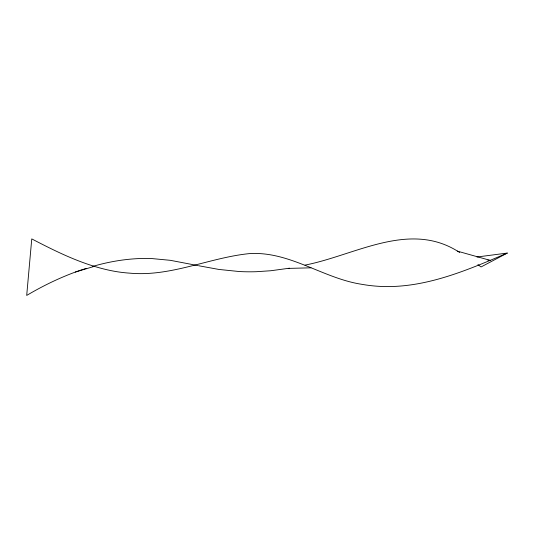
<?xml version="1.0" encoding="UTF-8"?>
<svg xmlns="http://www.w3.org/2000/svg" width="534" height="534" viewBox="0 0 534 534"><rect width="100%" height="100%" fill="white"/><g stroke="black" fill="none" stroke-linecap="round" stroke-linejoin="round"><path stroke-width="0.8" d="M476.962 257.008L507.3 253.069L481.061 266.96L477.923 264.63M507.3 253.069C465.388 271.065 420.785 290.282 374.107 285.964A146.576 146.576 0 0 1 361.405 284.248C322.723 278.234 289.101 250.76 248.831 253.663C208.807 257.842 170.827 276.906 129.862 273.161A142.838 142.838 0 0 1 115.818 271.526C85.947 266.359 58.413 252.769 31.76 238.898L26.7 295.429C44.602 284.836 63.499 275.864 83.251 269.29M83.978 269.063L86.174 268.368M75.341 272.06L94.278 266.359M92.689 266.399C107.18 262.214 122.112 259.451 137.178 258.663A163.998 163.998 0 0 1 152.243 258.603L170.326 260.318L197.847 265.585M305.027 265.104C355.531 255.272 410.152 219.794 459.694 252.522M289.548 268.188L270.765 270.745L256.36 271.706A196.812 196.812 0 0 1 239.172 271.526L218.92 269.443L198.568 265.732M288.247 268.408L310.995 267.814M487.829 260.145L490.312 260.412L457.298 251.12"/></g></svg>
